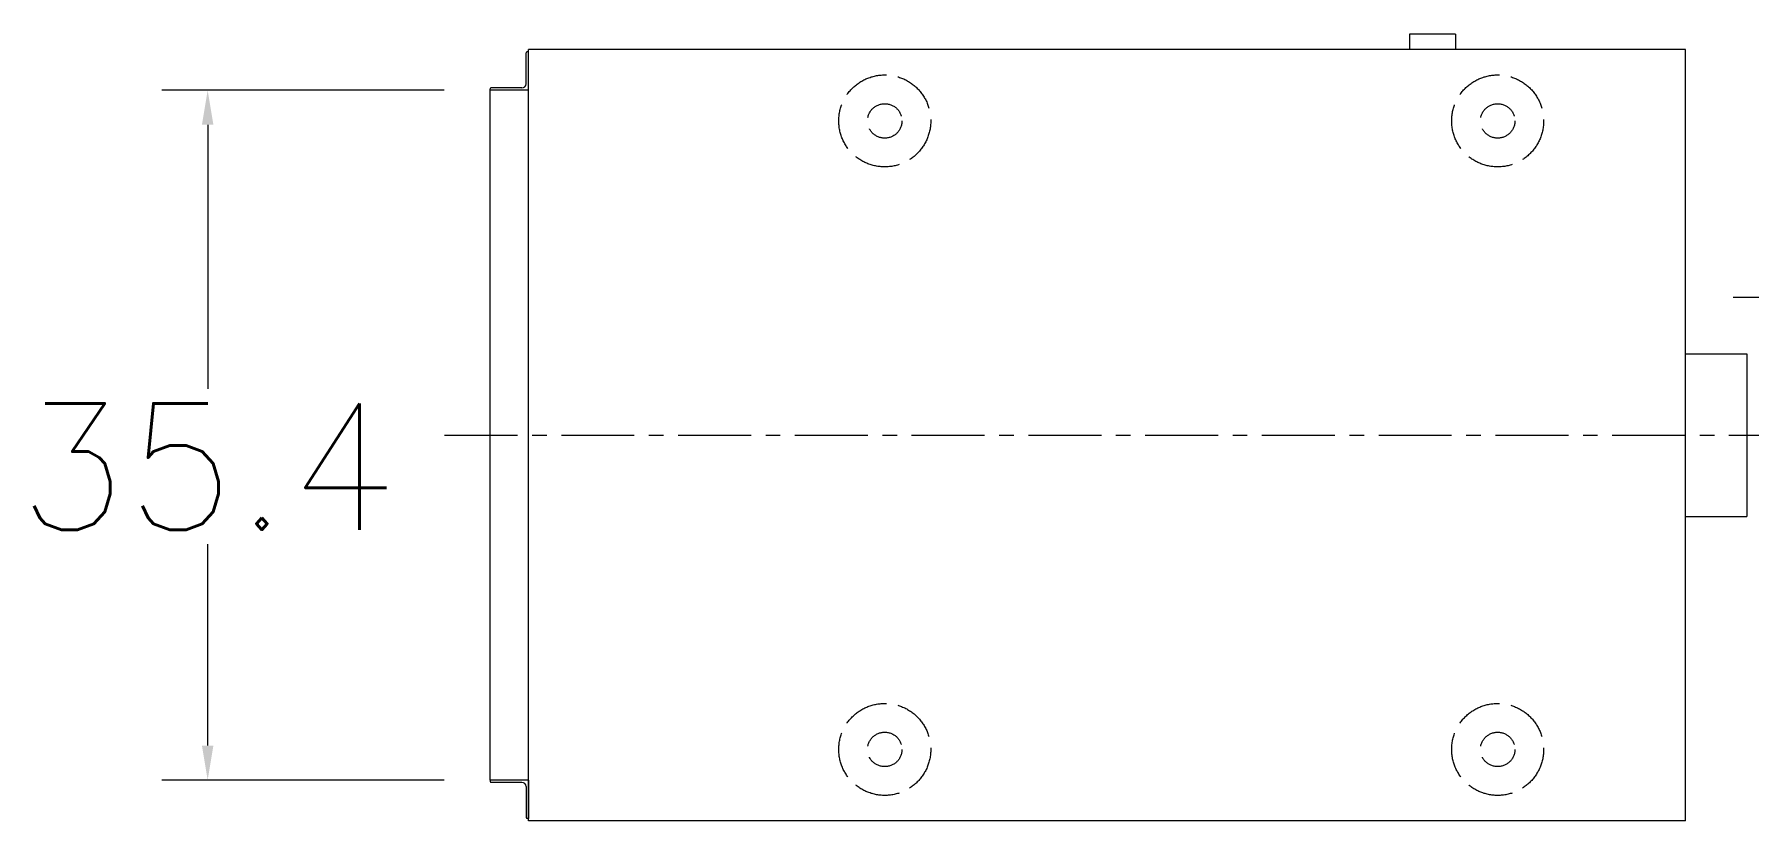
# Model space of a CAD drawing. Header units: inches. Extents: x 76 to 22091, y 292 to 17065.
# Drawn here: x 15866 to 18103, y 11726 to 12752 of the extents above; entities that cross this region are included whole.
import ezdxf

# ---------------------------------------------------------------- set-up
doc = ezdxf.new("R2010")
doc.units = ezdxf.units.IN
doc.header["$MEASUREMENT"] = 0
doc.linetypes.add('ACAD_ISO02W100', pattern=[15, 12, -3])
doc.linetypes.add('CENTER', pattern=[50.8, 31.75, -6.35, 6.35, -6.35])
doc.layers.get('Defpoints').update_dxf_attribs({"lineweight": 5})
doc.layers.add('CAXA0', color=7, linetype='Continuous', lineweight=5)
doc.layers.add('CAXA1', color=5, linetype='CENTER', lineweight=5)
doc.styles.add('Roman', font='romans')
doc.styles.get("Standard").update_dxf_attribs({"font": 'arial.ttf'})
doc.dimstyles.new('ISO-25', dxfattribs={"dimscale": 30, "dimtxt": 1.5, "dimasz": 1.5, "dimexe": 2, "dimexo": 2, "dimtad": 1, "dimtih": 1, "dimtoh": 1, "dimdec": 1, "dimlfac": 0.03937, "dimdsep": 46, "dimtxsty": 'Standard', "dimcen": 2.5, "dimclrd": 7, "dimclre": 7, "dimclrt": 7, "dimadec": 0, "dimazin": 0, "dimtfac": 1, "dimtdec": 1, "dimtmove": 0, "dimatfit": 3, "dimfxl": 1, "dimlwd": 5, "dimlwe": 5, "dimarcsym": 0})

# ---------------------------------------------------------------- blocks, each defined once
blk = doc.blocks.new('*D11')
at = {"color": 7, "linetype": 'Continuous', "lineweight": 5, "transparency": 16777216}
for p, q in [((16400.8, 12678.9), (16032.1, 12678.9)), ((16092.1, 12633.9), (16092.1, 12289.2)), ((16092.1, 11823.9), (16092.1, 12086.7)), ((16400.8, 11778.9), (16032.1, 11778.9))]:
    blk.add_line(p, q, dxfattribs=at)
at = {"color": 7, "transparency": 16777216}
for points in [[(16084.6, 12633.9), (16099.6, 12633.9), (16092.1, 12678.9)], [(16084.6, 11823.9), (16099.6, 11823.9), (16092.1, 11778.9)]]:
    blk.add_solid(points, dxfattribs=at)
at = {"layer": 'Defpoints', "color": 0, "transparency": 16777216}
for p in [(16460.8, 12678.9), (16092.1, 11778.9), (16460.8, 11778.9)]:
    blk.add_point(p, dxfattribs=at)
at = {"color": 7, "lineweight": 5, "transparency": 16777216, "insert": (16092.1, 12187.9), "char_height": 165, "attachment_point": 5, "style": 'Roman'}
blk.add_mtext('35.4', dxfattribs=at)

msp = doc.modelspace()

# ---------------------------------------------------------------- linework, layer by layer
at = {"color": 7, "lineweight": 5}
for p, q in [((17660.62, 12751.9), (17660.62, 12731.9)), ((17720.62, 12751.9), (17660.62, 12751.9)), ((17720.62, 12751.9), (17720.62, 12731.9)), ((16510.84, 11725.9), (16510.84, 12731.9)), ((16582.67, 12731.9), (16510.84, 12731.9)), ((18020.83, 12731.9), (16563.84, 12731.9)), ((18020.83, 11725.9), (18020.83, 12731.9)), ((16460.84, 11778.9), (16460.84, 12678.9)), ((18020.83, 12334.9), (18100.99, 12334.9)), ((18100.99, 12334.9), (18100.99, 12122.9)), ((18020.83, 12122.9), (18100.99, 12122.9)), ((18020.83, 11725.9), (16510.84, 11725.9))]:
    msp.add_line(p, q, dxfattribs=at)
at = {"color": 7, "linetype": 'ACAD_ISO02W100', "lineweight": 5, "ltscale": 5}
for centre, radius in [((16975.84, 12638.9), 60), ((17775.83, 12638.9), 60), ((16975.84, 12638.9), 22.5), ((17775.83, 12638.9), 22.5), ((16975.84, 11818.9), 60), ((17775.83, 11818.9), 60), ((16975.84, 11818.9), 22.5), ((17775.83, 11818.9), 22.5)]:
    msp.add_circle(centre, radius, dxfattribs=at)
at = {"layer": 'CAXA0', "color": 7, "lineweight": 5}
for p, q in [((16507.84, 12687.4), (16507.84, 12727.9)), ((16510.84, 12728.9), (16508.84, 12728.9)), ((16510.84, 12678.9), (16510.84, 12728.9)), ((16460.84, 12678.9), (16460.84, 12680.9)), ((16510.84, 12678.9), (16460.84, 12678.9)), ((16502.34, 12681.9), (16461.84, 12681.9)), ((16510.84, 11778.9), (16460.84, 11778.9)), ((16460.84, 11778.9), (16460.84, 11776.9)), ((16502.34, 11775.9), (16461.84, 11775.9)), ((16507.84, 11770.4), (16507.84, 11729.9)), ((16510.84, 11778.9), (16510.84, 11728.9)), ((16510.84, 11728.9), (16508.84, 11728.9))]:
    msp.add_line(p, q, dxfattribs=at)
for centre, radius, start, end in [((16508.84, 12727.9), 1, 90, 180), ((16461.84, 12680.9), 1, 90, 180), ((16502.34, 12687.4), 5.5, 270, 0), ((16461.84, 11776.9), 1, 180, 270), ((16502.34, 11770.4), 5.5, 0, 90), ((16508.84, 11729.9), 1, 180, 270)]:
    msp.add_arc(centre, radius, start, end, dxfattribs=at)
at = {"layer": 'CAXA1', "linetype": 'CENTER', "lineweight": 5, "ltscale": 3}
for p, q in [((18083.33, 12408.9), (18568.64, 12408.9)), ((16401.3, 12228.9), (18722.08, 12228.9))]:
    msp.add_line(p, q, dxfattribs=at)

# ---------------------------------------------------------------- dimensions: what is measured, and where the dimension line sits
at = {"color": 7, "lineweight": 5}
dim = msp.add_linear_dim(base=(16092.08, 11778.9), p1=(16460.84, 12678.9), p2=(16460.84, 11778.9), angle=90, text='35.4', dimstyle='ISO-25', override={"dimtxt": 5.5, "dimpost": '\\X', "dimtxsty": 'Roman', "dimtmove": 1}, dxfattribs=at)
dim.commit()
dim.dimension.update_dxf_attribs({"geometry": '*D11', "text_midpoint": (16092.08, 12187.91), "dimtype": 160})

doc.saveas('drawing.dxf')
